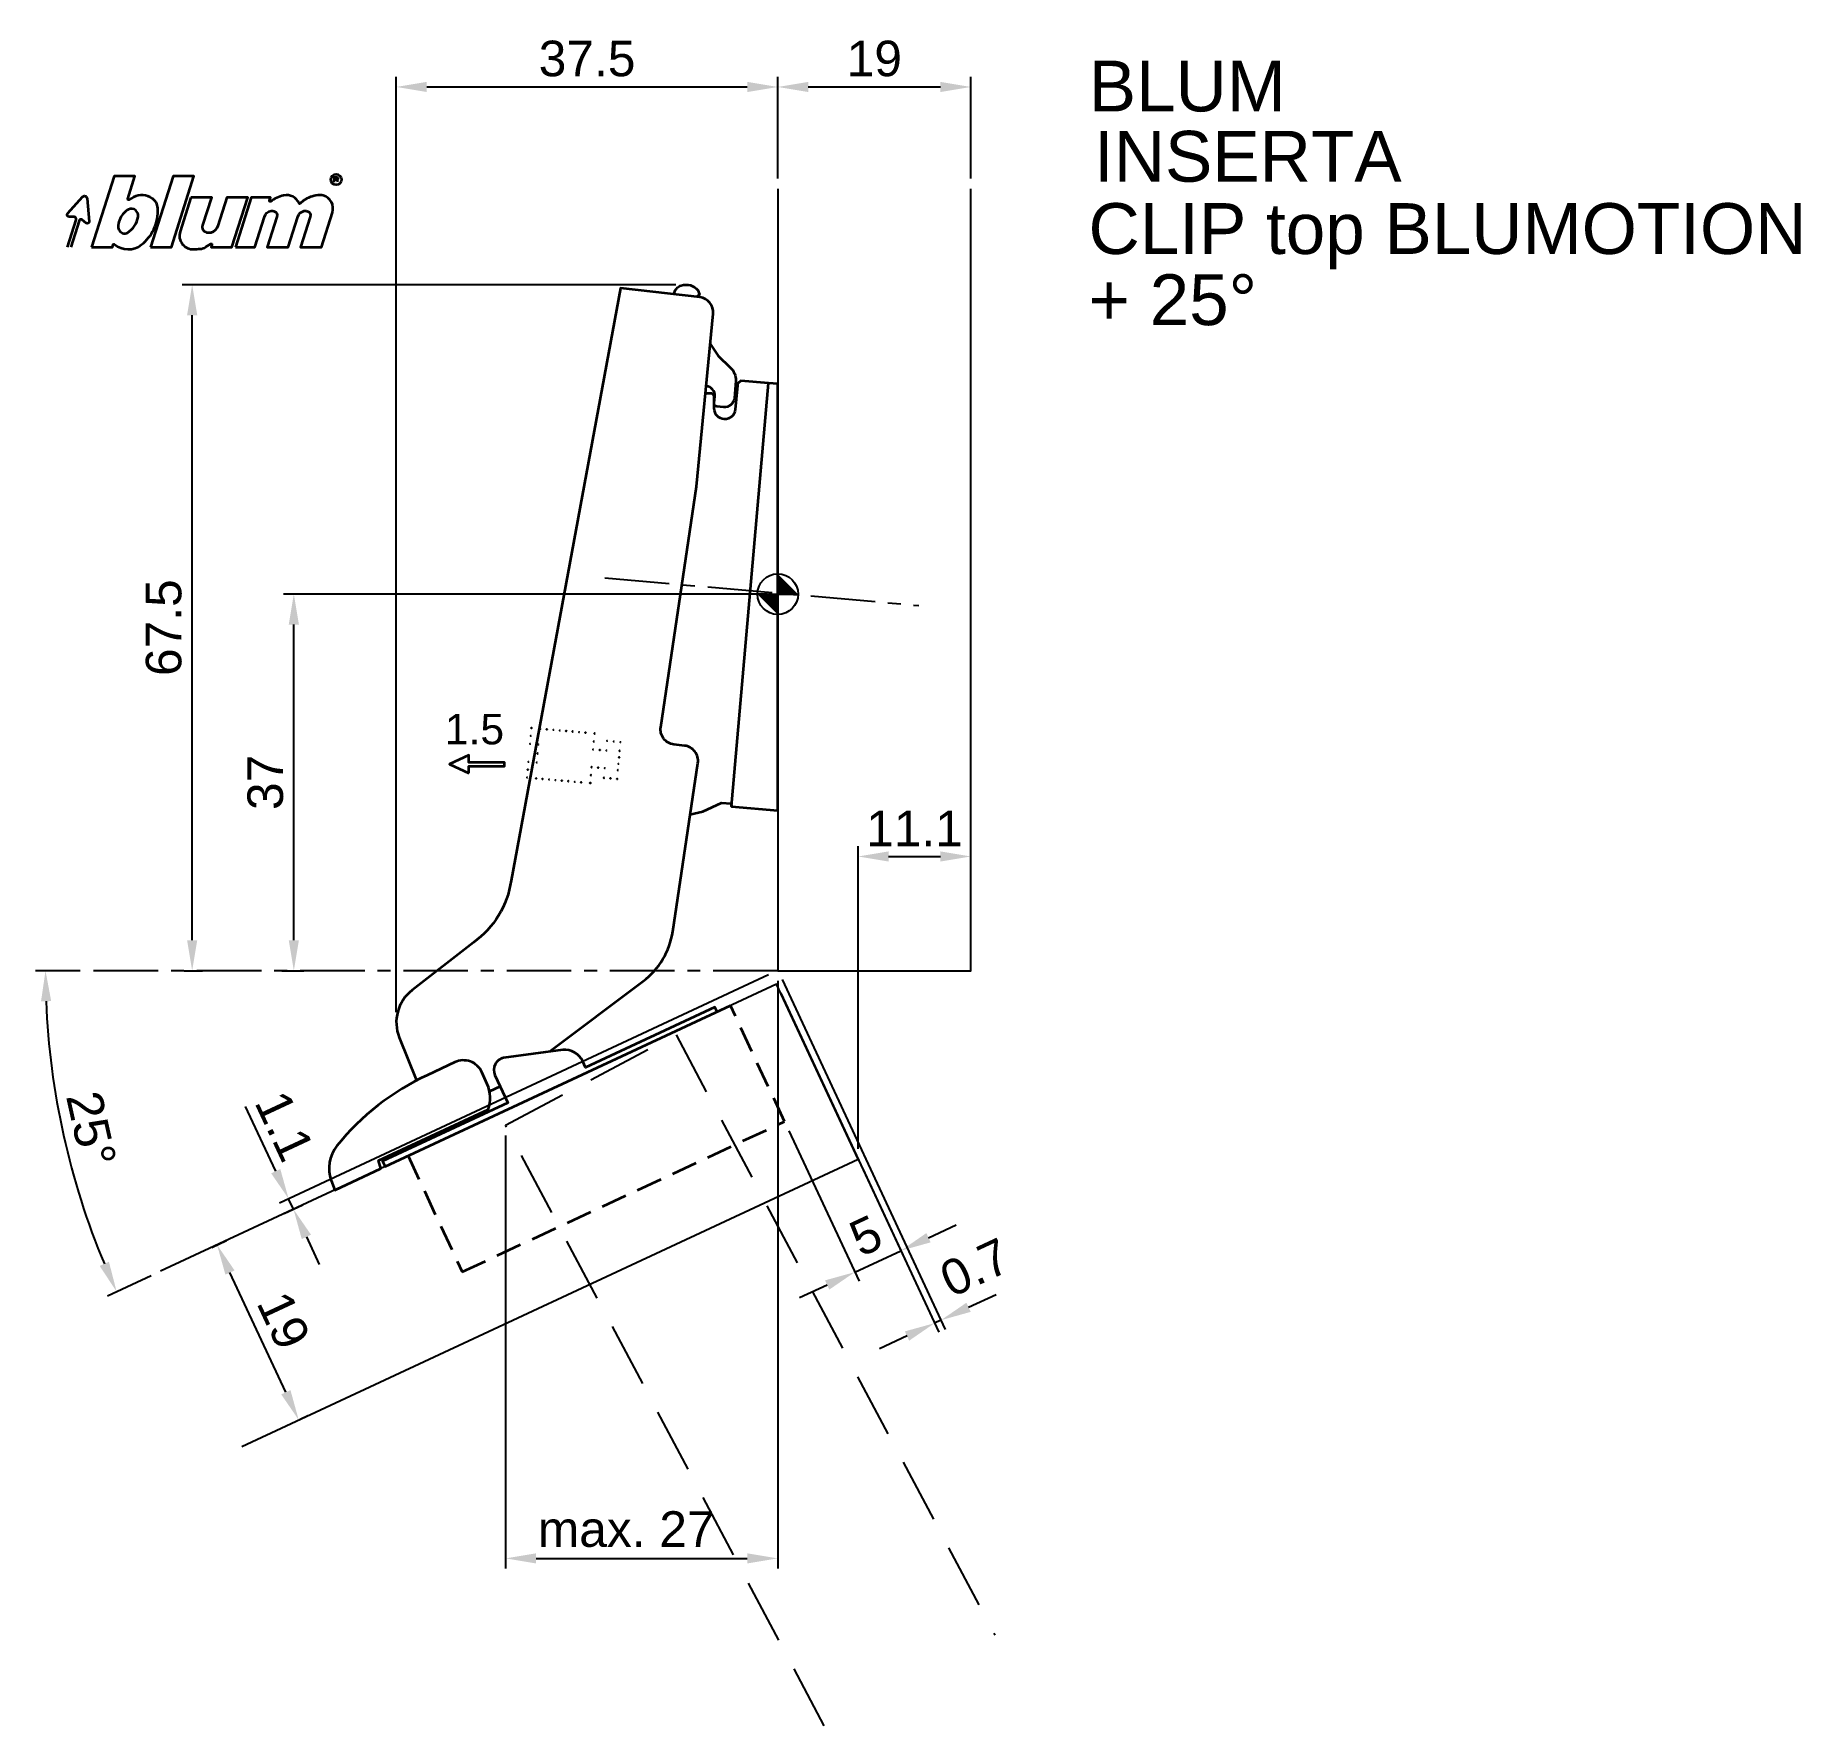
# Model space of a CAD drawing. Extents: x -73 to 101, y -111 to 55.
import ezdxf

# ---------------------------------------------------------------- set-up
doc = ezdxf.new("R2010")
doc.units = 0
doc.header["$PDMODE"] = 35
doc.header["$PDSIZE"] = 5
doc.linetypes.add('MITTE', pattern=[50.8, 31.75, -6.35, 6.35, -6.35])
doc.linetypes.add('STRICHLINIE', pattern=[19.05, 12.7, -6.35])
doc.layers.get('Defpoints').update_dxf_attribs({"linetype": 'CONTINUOUS'})
doc.layers.add('1', color=2, linetype='CONTINUOUS')
doc.layers.add('5', color=1, linetype='CONTINUOUS')
doc.layers.add('6', color=3, linetype='CONTINUOUS', lineweight=35)
doc.styles.add('Beschlag', font='ARIAL.TTF')
doc.dimstyles.new('Beschlag', dxfattribs={"dimtxt": 3.5, "dimasz": 3, "dimexe": 1, "dimexo": 1, "dimgap": 1, "dimtad": 1, "dimdec": 1, "dimdsep": 46, "dimtxsty": 'Beschlag', "dimcen": 2, "dimclrd": 256, "dimclre": 256, "dimclrt": 256, "dimadec": 1, "dimazin": 2, "dimtfac": 0.71, "dimtdec": 1, "dimtix": 1, "dimtmove": 2, "dimatfit": 0, "dimfxl": 0, "dimtolj": 1, "dimlwd": -1, "dimlwe": -1, "dimarcsym": 0})

# ---------------------------------------------------------------- blocks, each defined once
blk = doc.blocks.new('NullPunkt')
at = {"layer": '5'}
for points in [[(0, 2), (0, -2)], [(-2, 0), (2, 0)]]:
    blk.add_lwpolyline(points, dxfattribs=at)
blk.add_circle((0, 0), 2, dxfattribs=at)
for points in [[(0, 0), (-2, 0), (0, 2)], [(0, 0), (2, 0), (0, -2)]]:
    blk.add_solid(points, dxfattribs=at)
blk = doc.blocks.new('*D2')
at = {"layer": '1'}
for p, q in [((-1, 0), (-48.61, 0)), ((-47.61, -34.05), (-47.61, -3)), ((-48.78, -37.05), (-46.61, -37.05))]:
    blk.add_line(p, q, dxfattribs=at)
for points in [[(-48.11, -3), (-47.11, -3), (-47.61, 0)], [(-48.11, -34.05), (-47.11, -34.05), (-47.61, -37.05)]]:
    blk.add_solid(points, dxfattribs=at)
at = {"layer": 'Defpoints', "color": 0}
for p in [(-47.61, 0), (0, 0), (-49.78, -37.05)]:
    blk.add_point(p, dxfattribs=at)
at = {"layer": '1', "insert": (-50.4, -18.52), "char_height": 3.5, "attachment_point": 5, "rotation": 90, "style": 'Beschlag'}
blk.add_mtext('\\A1;37', dxfattribs=at)
blk = doc.blocks.new('*D3')
at = {"layer": '1'}
for p, q in [((-10.02, 30.44), (-58.61, 30.44)), ((-57.61, -34.05), (-57.61, 27.44)), ((-58.4, -37.05), (-56.61, -37.05))]:
    blk.add_line(p, q, dxfattribs=at)
for points in [[(-58.11, 27.44), (-57.11, 27.44), (-57.61, 30.44)], [(-58.11, -34.05), (-57.11, -34.05), (-57.61, -37.05)]]:
    blk.add_solid(points, dxfattribs=at)
at = {"layer": 'Defpoints', "color": 0}
for p in [(-57.61, 30.44), (-9.02, 30.44), (-59.4, -37.05)]:
    blk.add_point(p, dxfattribs=at)
at = {"layer": '1', "insert": (-60.4, -3.3), "char_height": 3.5, "attachment_point": 5, "rotation": 90, "style": 'Beschlag'}
blk.add_mtext('\\A1;67.5', dxfattribs=at)
blk = doc.blocks.new('*D4')
at = {"layer": '1'}
for p, q in [((-37.53, -41.13), (-37.53, 50.89)), ((0, 40.88), (0, 50.89)), ((-34.53, 49.89), (-3, 49.89))]:
    blk.add_line(p, q, dxfattribs=at)
for points in [[(-34.53, 50.39), (-34.53, 49.39), (-37.53, 49.89)], [(-3, 50.39), (-3, 49.39), (0, 49.89)]]:
    blk.add_solid(points, dxfattribs=at)
at = {"layer": 'Defpoints', "color": 0}
for p in [(0, 49.89), (0, 39.88), (-37.53, -42.13)]:
    blk.add_point(p, dxfattribs=at)
at = {"layer": '1', "insert": (-18.76, 52.67), "char_height": 3.5, "attachment_point": 5, "style": 'Beschlag'}
blk.add_mtext('\\A1;37.5', dxfattribs=at)
blk = doc.blocks.new('*D5')
at = {"layer": '1'}
for p, q in [((0, 40.88), (0, 50.89)), ((19, 40.88), (19, 50.89)), ((3, 49.89), (16, 49.89))]:
    blk.add_line(p, q, dxfattribs=at)
for points in [[(3, 50.39), (3, 49.39), (0, 49.89)], [(16, 50.39), (16, 49.39), (19, 49.89)]]:
    blk.add_solid(points, dxfattribs=at)
at = {"layer": 'Defpoints', "color": 0}
for p in [(19, 49.89), (0, 39.88), (19, 39.88)]:
    blk.add_point(p, dxfattribs=at)
at = {"layer": '1', "insert": (9.5, 52.67), "char_height": 3.5, "attachment_point": 5, "style": 'Beschlag'}
blk.add_mtext('\\A1;19', dxfattribs=at)
blk = doc.blocks.new('*D6')
at = {"layer": '1'}
for p, q in [((7.91, -54.58), (7.91, -24.81)), ((10.91, -25.81), (16, -25.81)), ((19, -36.05), (19, -24.81))]:
    blk.add_line(p, q, dxfattribs=at)
for points in [[(10.91, -25.31), (10.91, -26.31), (7.91, -25.81)], [(16, -25.31), (16, -26.31), (19, -25.81)]]:
    blk.add_solid(points, dxfattribs=at)
at = {"layer": 'Defpoints', "color": 0}
for p in [(19, -25.81), (19, -37.05), (7.91, -55.58)]:
    blk.add_point(p, dxfattribs=at)
at = {"layer": '1', "insert": (13.45, -23.05), "char_height": 3.5, "attachment_point": 5, "style": 'Beschlag'}
blk.add_mtext('\\A1;11.1', dxfattribs=at)
blk = doc.blocks.new('*D7')
at = {"layer": '1'}
for p, q in [((0, -38.05), (0, -95.86)), ((-26.78, -53.26), (-26.78, -95.86)), ((-23.78, -94.86), (-3, -94.86))]:
    blk.add_line(p, q, dxfattribs=at)
for points in [[(-23.78, -94.36), (-23.78, -95.36), (-26.78, -94.86)], [(-3, -94.36), (-3, -95.36), (0, -94.86)]]:
    blk.add_solid(points, dxfattribs=at)
at = {"layer": 'Defpoints', "color": 0}
for p in [(0, -37.05), (-26.78, -52.26), (0, -94.86)]:
    blk.add_point(p, dxfattribs=at)
at = {"layer": '1', "insert": (-14.91, -92), "char_height": 3.5, "attachment_point": 5, "style": 'Beschlag'}
blk.add_mtext('\\A1;max. 27', dxfattribs=at)
blk = doc.blocks.new('*D8')
at = {"layer": '1'}
for p, q in [((1.09, -52.8), (8, -67.6)), ((8.33, -56.48), (12.53, -65.49)), ((14.83, -63.32), (17.55, -62.05)), ((7.58, -66.7), (12.11, -64.59)), ((4.86, -67.97), (2.14, -69.23))]:
    blk.add_line(p, q, dxfattribs=at)
for points in [[(14.62, -62.86), (15.04, -63.77), (12.11, -64.59)], [(4.65, -67.51), (5.07, -68.42), (7.58, -66.7)]]:
    blk.add_solid(points, dxfattribs=at)
at = {"layer": 'Defpoints', "color": 0}
for p in [(0.67, -51.89), (7.91, -55.58), (12.11, -64.59)]:
    blk.add_point(p, dxfattribs=at)
at = {"layer": '1', "insert": (8.67, -63.12), "char_height": 3.5, "attachment_point": 5, "rotation": 25, "style": 'Beschlag'}
blk.add_mtext('\\A1;5', dxfattribs=at)
blk = doc.blocks.new('*D9')
at = {"layer": '1'}
for p, q in [((-55.69, -64.27), (-54.25, -63.6)), ((-48.4, -78.52), (-53.89, -66.74)), ((-46.97, -81.17), (-46.22, -80.82))]:
    blk.add_line(p, q, dxfattribs=at)
for points in [[(-53.44, -66.53), (-54.34, -66.95), (-55.16, -64.02)], [(-47.94, -78.31), (-48.85, -78.73), (-47.13, -81.24)]]:
    blk.add_solid(points, dxfattribs=at)
at = {"layer": 'Defpoints', "color": 0}
for p in [(-55.16, -64.02), (-56.6, -64.69), (-47.88, -81.59)]:
    blk.add_point(p, dxfattribs=at)
at = {"layer": '1', "insert": (-48.62, -71.45), "char_height": 3.5, "attachment_point": 5, "rotation": 295, "style": 'Beschlag'}
blk.add_mtext('\\A1;19', dxfattribs=at)
blk = doc.blocks.new('*D10')
at = {"layer": '1'}
for p, q in [((-0.91, -37.47), (-49.03, -59.91)), ((-49.39, -56.77), (-50.66, -54.05)), ((-48.55, -60.94), (-46.74, -60.09)), ((-47.64, -60.52), (-48.12, -59.49)), ((-46.37, -63.24), (-45.11, -65.95))]:
    blk.add_line(p, q, dxfattribs=at)
for points in [[(-48.94, -56.56), (-49.84, -56.98), (-48.12, -59.49)], [(-45.92, -63.02), (-46.83, -63.45), (-47.64, -60.52)]]:
    blk.add_solid(points, dxfattribs=at)
at = {"layer": 'Defpoints', "color": 0}
for p in [(0, -37.05), (-48.12, -59.49), (-49.45, -61.36)]:
    blk.add_point(p, dxfattribs=at)
at = {"layer": '1', "insert": (-48.51, -52.32), "char_height": 3.5, "attachment_point": 5, "rotation": 295, "style": 'Beschlag'}
blk.add_mtext('\\A1;1.1', dxfattribs=at)
blk = doc.blocks.new('Logo_BLUM')
at = {"layer": '6', "color": 20, "linetype": 'Continuous'}
for points in [[(2.39, 0), (4.43, 0), (4.52, 0.26, -0.512391), (4.62, 0.29, 0.357881), (7.3, 0.25, 0.116336), (8.5, 1.76, 0.127435), (8.89, 3.85, 0.227045), (8.36, 4.79, 0.273775), (6.5, 4.93), (6.04, 4.67, -0.689828), (5.94, 4.76), (6.65, 7), (4.61, 7)], [(5.59, 3.39, 0.16703), (4.99, 2.14, 0.322673), (5.41, 1.39, 0.260102), (5.93, 1.42, 0.211929), (6.95, 3, 0.250706), (6.73, 3.62, 0.316796), (6.01, 3.72, 0.086595)], [(12.15, 4.9), (11.09, 1.53, 0.527578), (12.44, -0.2, -0.003338), (13.06, -0.17, 0.131781), (13.63, 0.02), (14.12, 0.32, -0.706223), (14.22, 0.24), (14.15, 0), (16.19, 0), (17.75, 4.9), (15.7, 4.9), (14.81, 2.11, -0.253672), (14.11, 1.42, -0.127823), (13.72, 1.42, -0.447747), (13.33, 2.15), (14.2, 4.9)], [(16.53, 0), (18.44, 0), (19.39, 3, -0.282196), (20.04, 3.56, -0.141376), (20.38, 3.52, -0.3938), (20.62, 2.99), (19.67, 0), (21.72, 0), (22.67, 3, -0.282189), (23.31, 3.56, -0.141385), (23.65, 3.52, -0.393792), (23.89, 2.99), (22.94, 0), (24.99, 0), (26.07, 3.42, 0.424526), (25.18, 5.07, 0.098115), (24.64, 5.11, 0.114777), (23.24, 4.6), (22.89, 4.28, -0.522588), (22.79, 4.31, 0.36711), (21.28, 5.09, 0.102012), (20, 4.5, -0.748324), (19.89, 4.58), (20, 4.9), (18.08, 4.9)]]:
    blk.add_lwpolyline(points, format="xyb", close=True, dxfattribs=at)
blk.add_lwpolyline([(8.18, 0), (10.23, 0), (12.45, 7), (10.4, 7)], close=True, dxfattribs=at)
for points in [[(26.26, 6.4), (26.26, 6.9), (26.52, 6.9, -0.975005), (26.53, 6.67, 0.014563), (26.45, 6.67), (26.26, 6.67), (26.45, 6.67), (26.52, 6.6), (26.57, 6.53), (26.62, 6.42)], [(0, 0), (0.86, 2.7, 0.480207), (0.67, 2.98), (0.19, 2.97, -0.689229), (0.05, 3.33), (1.49, 4.95, -0.685285), (1.94, 4.79), (2.15, 2.54, -0.636083), (1.84, 2.36), (1.47, 2.68, 0.560356), (1.16, 2.59), (0.34, 0)]]:
    blk.add_lwpolyline(points, format="xyb", dxfattribs=at)
blk.add_circle((26.44, 6.65), 0.527, dxfattribs=at)
blk = doc.blocks.new('Seitliche Verstellung')
at = {"layer": '6'}
for centre in [(0, 4.9), (0, 4.12), (0.9, 4.9), (1.53, 4.9), (2.17, 4.9), (2.8, 4.9), (3.44, 4.9), (4.07, 4.9), (4.71, 4.9), (5.34, 4.9), (6.24, 4.9), (6.24, 4.12), (7.54, 4.28), (8.19, 4.28), (8.84, 4.28), (0, 3.34), (0.83, 3.34), (0.83, 2.46), (6.24, 3.33), (6.89, 3.33), (7.54, 3.33), (8.84, 3.41), (8.84, 2.77), (8.84, 2.14), (0, 1.56), (0, 0.78), (0, 0), (0.83, 1.56), (0.9, 0), (1.53, 0), (2.17, 0), (2.8, 0), (3.44, 0), (4.07, 0), (4.71, 0), (5.34, 0), (6.24, 1.58), (6.24, 0.79), (6.24, 0.01), (6.89, 1.58), (7.54, 1.58), (7.54, 0.63), (8.19, 0.64), (8.84, 1.5), (8.84, 0.64)]:
    blk.add_circle(centre, 0.00604, dxfattribs=at)
blk = doc.blocks.new('*D16')
at = {"layer": '1'}
for p, q in [((-68.62, -37.05), (-73.04, -37.05)), ((-61.64, -67.05), (-65.95, -69.05))]:
    blk.add_line(p, q, dxfattribs=at)
blk.add_arc((2.69, -37.05), 74.73, 182.3001, 202.6999, dxfattribs=at)
for points in [[(-72.48, -40.06), (-71.48, -40.04), (-72.04, -37.05)], [(-65.8, -65.68), (-66.71, -66.09), (-65.04, -68.63)]]:
    blk.add_solid(points, dxfattribs=at)
at = {"layer": 'Defpoints', "color": 0}
for p in [(-67.62, -37.05), (0, -37.05), (-0.12, -38.36), (-71.25, -47.88), (-60.74, -66.62)]:
    blk.add_point(p, dxfattribs=at)
at = {"layer": '1', "insert": (-67.55, -52.62), "char_height": 3.5, "attachment_point": 5, "rotation": 282.5, "style": 'Beschlag'}
blk.add_mtext('\\A1;25°', dxfattribs=at)
blk = doc.blocks.new('*D17')
at = {"layer": '1'}
for p, q in [((0.42, -37.91), (16.48, -72.33)), ((0.3, -39.26), (15.86, -72.62)), ((18.77, -70.16), (21.49, -68.89)), ((16.05, -71.43), (15.43, -71.72)), ((12.72, -72.98), (10, -74.25))]:
    blk.add_line(p, q, dxfattribs=at)
for points in [[(18.56, -69.71), (18.98, -70.61), (16.05, -71.43)], [(12.5, -72.53), (12.93, -73.44), (15.43, -71.72)]]:
    blk.add_solid(points, dxfattribs=at)
at = {"layer": 'Defpoints', "color": 0}
for p in [(0, -37), (-0.12, -38.36), (15.43, -71.72)]:
    blk.add_point(p, dxfattribs=at)
at = {"layer": '1', "insert": (19.42, -66.25), "char_height": 3.5, "attachment_point": 5, "rotation": 25, "style": 'Beschlag'}
blk.add_mtext('\\A1;0.7', dxfattribs=at)

msp = doc.modelspace()

# ---------------------------------------------------------------- linework, layer by layer
at = {"layer": '1'}
msp.add_line((-50.66, -54.05), (-52.35, -50.42), dxfattribs=at)
at = {"layer": '5', "linetype": 'MITTE', "ltscale": 0.2}
for p, q in [((-17, 1.59), (13.89, -1.12)), ((0, -37.05), (-67.62, -37.05))]:
    msp.add_line(p, q, dxfattribs=at)
at = {"layer": '5'}
for points in [[(0, 39.88), (0, -37.05), (19, -37.05), (19, 39.88)], [(-52.71, -83.84), (7.91, -55.58), (-0.12, -38.36), (-60.74, -66.62)]]:
    msp.add_lwpolyline(points, dxfattribs=at)
at = {"layer": '5', "linetype": 'STRICHLINIE', "ltscale": 0.5}
msp.add_lwpolyline([(4.58, -111.32), (-26.79, -52.25), (-10.01, -43.34), (21.36, -102.41)], dxfattribs=at)
at = {"layer": '6'}
for p, q in [((-6.62, 19.74), (-7.11, 19.75)), ((-27.31, -48.44), (-28.36, -48.93))]:
    msp.add_line(p, q, dxfattribs=at)
for points in [[(-22.45, -45), (-13.24, -38.08, 0.197099), (-10.33, -33.19), (-7.86, -16.62, 0.424475), (-9.17, -14.91), (-10.21, -14.79, -0.424475), (-11.52, -13.08), (-7.99, 10.57), (-6.36, 27.57, 0.409111), (-7.68, 29.2), (-15.46, 30.09), (-15.46, 30.09), (-26.24, -28.19, -0.206143), (-29.93, -34.26), (-35.98, -38.97, 0.334595), (-37.24, -43.62), (-35.54, -47.84)], [(-10.19, 29.49), (-10.19, 29.5, -0.303256), (-9.49, 30.37, -0.299437), (-7.85, 29.9), (-7.7, 29.47), (-7.9, 29.3), (-7.83, 29.22)], [(-6.65, 24.61), (-5.85, 23.44), (-4.67, 22.3, -0.199024), (-4.11, 20.99), (-4.26, 19.29, -0.414203), (-5.34, 18.39), (-5.99, 18.44, -0.414262), (-6.26, 18.77), (-6.2, 19.46, 0.418411), (-7.04, 20.46, -1.317544)], [(-8.65, -21.67), (-7.36, -21.38), (-5.53, -20.52), (-4.6, -20.59), (-4.56, -20.88), (-4.56, -20.88), (-0.92, 20.76), (-3.63, 20.99), (-3.88, 20.76, 0.240652), (-3.97, 20.52), (-4.18, 18.16, -0.957229), (-6.25, 18.25), (-6.25, 19.44, 0.371861), (-6.62, 19.74, -4.514583)], [(-5.97, -41.09), (-6.18, -40.63), (-18.91, -46.57), (-19.19, -45.97, 0.312987), (-21.16, -44.82), (-26.98, -45.63, 0.486363), (-27.83, -47.31), (-26.57, -50.03), (-26.57, -50.03), (-38.89, -55.77), (-38.64, -56.32), (-4.65, -40.47)]]:
    msp.add_lwpolyline(points, format="xyb", dxfattribs=at)
for points in [[(-4.56, -20.88), (-0.92, 20.76)], [(-4.56, -20.88), (0, -21.28), (0, 20.68), (-0.92, 20.76)]]:
    msp.add_lwpolyline(points, dxfattribs=at)
msp.add_lwpolyline([(-30.39, -17.62), (-30.39, -16.92), (-26.9, -16.92), (-26.9, -16.55), (-30.39, -16.55), (-30.39, -15.85), (-32.29, -16.74)], close=True, dxfattribs=at)
at = {"layer": '6', "linetype": 'STRICHLINIE', "ltscale": 0.2}
msp.add_lwpolyline([(-36.37, -55.26), (-31.05, -66.68), (0.67, -51.89), (-4.65, -40.47)], dxfattribs=at)
at = {"layer": '6', "flags": 128}
msp.add_lwpolyline([(-29.11, -47.02, 0.414214), (-31.77, -46.05), (-34.47, -47.31, 0.114125), (-43.38, -54.29, 0.262579), (-43.94, -57.68), (-43.59, -58.63), (-39.06, -56.52), (-39.28, -55.73), (-28.48, -50.7, 0.191102), (-28.59, -48.2), (-29.11, -47.02)], format="xyb", dxfattribs=at)

# ---------------------------------------------------------------- block references
at = {"layer": '5', "rotation": 90}
msp.add_blockref('NullPunkt', (0, 0), dxfattribs=at)
at = {"layer": '6'}
msp.add_blockref('Logo_BLUM', (-69.89, 34.13), dxfattribs=at)
at = {"layer": '6', "rotation": 355}
msp.add_blockref('Seitliche Verstellung', (-24.66, -18.05), dxfattribs=at)

# ---------------------------------------------------------------- texts
at = {"layer": '1', "linetype": 'Continuous', "style": 'Beschlag'}
for s, p in [('BLUM', (30.59, 47.48)), ('CLIP top BLUMOTION', (30.57, 33.46)), ('+ 25%%D', (30.57, 26.46))]:
    msp.add_text(s, height=5, dxfattribs=at).set_placement(p)
at = {"layer": '1', "attachment_point": 1, "style": 'Beschlag'}
for s, insert, char_height, width in [('INSERTA', (31.11, 45.57), 5, 110.7908), ('1.5', (-32.75, -11.78), 3, 7.1)]:
    msp.add_mtext(s, dxfattribs=dict(at, insert=insert, char_height=char_height, width=width))

# ---------------------------------------------------------------- dimensions: what is measured, and where the dimension line sits
at = {"layer": '1'}
for base, p1, p2, angle, picture, middle in [((0, 49.89), (-37.53, -42.13), (0, 39.88), 180, '*D4', (-18.76, 52.67)), ((19, 49.89), (0, 39.88), (19, 39.88), 180, '*D5', (9.5, 52.67)), ((-57.61, 30.44), (-59.4, -37.05), (-9.02, 30.44), 90, '*D3', (-60.4, -3.3)), ((-47.6111, 0), (-49.7824, -37.0461), (0, 0), 90, '*D2', (-50.3993, -18.523)), ((19, -25.81), (7.91, -55.58), (19, -37.05), 180, '*D6', (13.45, -23.05)), ((12.11, -64.59), (0.67, -51.89), (7.91, -55.58), 25, '*D8', (8.67, -63.12)), ((-55.16, -64.02), (-47.88, -81.59), (-56.6, -64.69), 115, '*D9', (-48.62, -71.45))]:
    dim = msp.add_linear_dim(base=base, p1=p1, p2=p2, angle=angle, dimstyle='Beschlag', dxfattribs=at)
    dim.commit()
    dim.dimension.update_dxf_attribs({"geometry": picture, "text_midpoint": middle})
dim = msp.add_angular_dim_2l(base=(-71.25, -47.88), line1=((-0.12, -38.36), (-60.74, -66.62)), line2=((0, -37.05), (-67.62, -37.05)), dimstyle='Beschlag', dxfattribs=at)
dim.commit()
dim.dimension.update_dxf_attribs({"geometry": '*D16', "text_midpoint": (-67.55, -52.62)})
for base, p1, p2, angle, picture, middle in [((-48.12, -59.49), (-49.45, -61.36), (0, -37.05), 115, '*D10', (-48.51, -52.32)), ((15.43, -71.72), (0, -37), (-0.12, -38.36), 25, '*D17', (19.42, -66.25))]:
    dim = msp.add_linear_dim(base=base, p1=p1, p2=p2, angle=angle, dimstyle='Beschlag', dxfattribs=at)
    dim.commit()
    dim.dimension.update_dxf_attribs({"geometry": picture, "text_midpoint": middle, "dimtype": 160})
dim = msp.add_linear_dim(base=(0, -94.86), p1=(-26.78, -52.26), p2=(0, -37.05), angle=180, text='max. 27', dimstyle='Beschlag', dxfattribs=at)
dim.commit()
dim.dimension.update_dxf_attribs({"geometry": '*D7', "text_midpoint": (-14.91, -92), "dimtype": 160})

doc.saveas('drawing.dxf')
